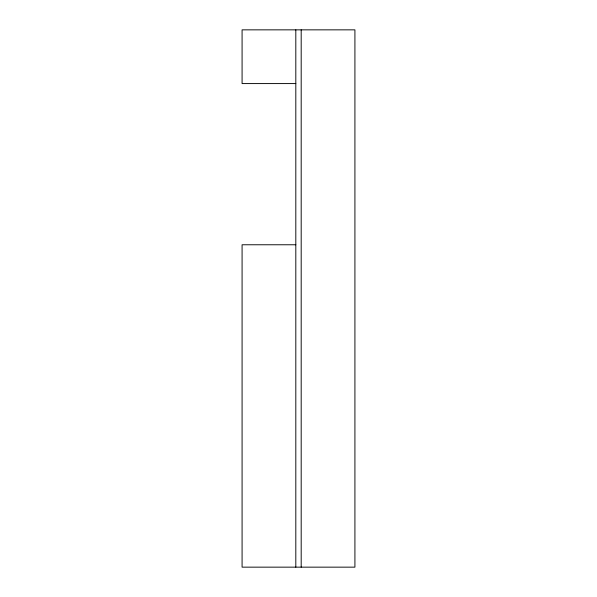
<?xml version="1.0" encoding="UTF-8"?>
<svg xmlns="http://www.w3.org/2000/svg" width="597" height="597" viewBox="0 0 597 597"><rect width="100%" height="100%" fill="white"/><g stroke="black" fill="none" stroke-linecap="round" stroke-linejoin="round"><path stroke-width="0.9" d="M295.813 83.58L242.083 83.58L242.083 29.85L354.916 29.85L354.916 567.15L242.083 567.15L242.083 244.77L295.813 244.77M301.187 29.85L301.187 567.15M295.813 29.85L295.813 567.15"/></g></svg>
